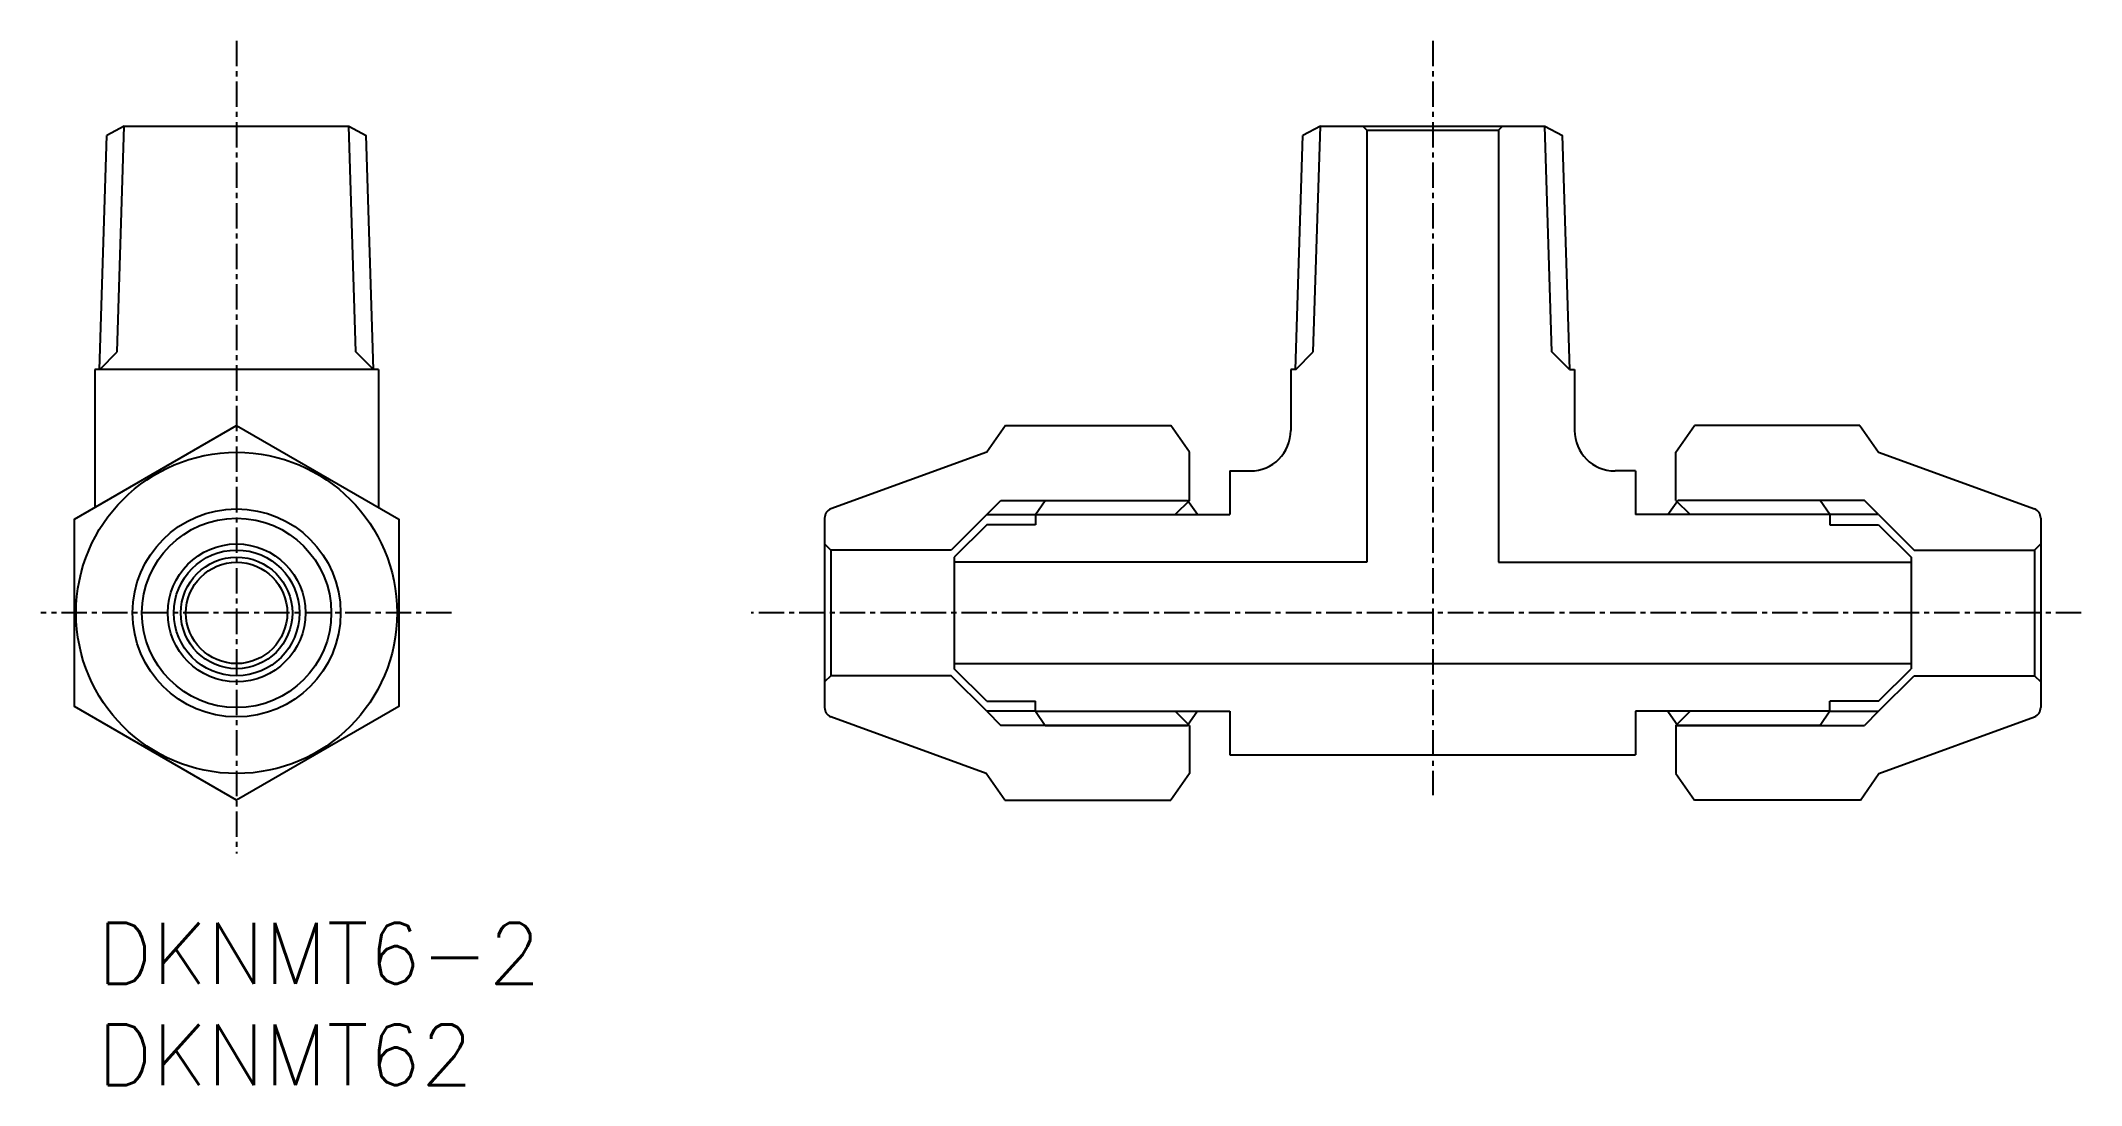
# Model space of a CAD drawing. Extents: x 91 to 191, y 73 to 124.
import ezdxf
from ezdxf.enums import TextEntityAlignment as Align

# ---------------------------------------------------------------- set-up
doc = ezdxf.new("R2010")
doc.units = 0
doc.linetypes.add('CENTER', pattern=[2, 1.25, -0.25, 0.25, -0.25])
doc.layers.get('0').update_dxf_attribs({"linetype": 'CONTINUOUS'})
doc.layers.add('CENTER', color=1, linetype='CENTER')
doc.styles.get("Standard").update_dxf_attribs({"font": 'txt.shx', "bigfont": 'extfont.shx'})

msp = doc.modelspace()

# ---------------------------------------------------------------- linework, layer by layer
at = {"color": 7, "linetype": 'CONTINUOUS'}
for p, q in [((94.87, 119.99), (94, 119.54)), ((94.87, 119.99), (105.94, 119.99)), ((105.94, 119.99), (106.81, 119.54)), ((153.88, 119.99), (153.01, 119.54)), ((153.88, 119.99), (164.95, 119.99)), ((156.17, 119.79), (155.97, 119.99)), ((156.17, 119.79), (162.67, 119.79)), ((156.17, 119.79), (156.17, 98.49)), ((162.67, 119.79), (162.87, 119.99)), ((162.67, 119.79), (162.67, 98.49)), ((164.95, 119.99), (165.82, 119.54)), ((93.64, 107.99), (94, 119.54)), ((107.17, 107.99), (106.81, 119.54)), ((152.65, 107.99), (153.01, 119.54)), ((166.18, 107.99), (165.82, 119.54)), ((93.41, 107.99), (93.41, 101.19)), ((107.41, 107.99), (93.41, 107.99)), ((107.41, 107.99), (107.41, 101.19)), ((152.42, 107.99), (152.42, 104.99)), ((152.67, 107.99), (152.42, 107.99)), ((166.17, 107.99), (166.42, 107.99)), ((166.42, 107.99), (166.42, 104.99)), ((138.34, 105.23), (137.42, 103.92)), ((138.34, 105.23), (146.5, 105.23)), ((147.42, 103.92), (146.5, 105.23)), ((171.42, 103.92), (172.34, 105.23)), ((180.5, 105.23), (172.34, 105.23)), ((180.5, 105.23), (181.42, 103.92)), ((137.42, 103.92), (129.72, 101.12)), ((147.42, 101.54), (147.42, 103.92)), ((171.42, 101.54), (171.42, 103.92)), ((181.42, 103.92), (189.11, 101.12)), ((149.42, 102.99), (150.42, 102.99)), ((149.42, 102.99), (149.42, 100.84)), ((169.42, 102.99), (168.42, 102.99)), ((169.42, 102.99), (169.42, 100.84)), ((137.42, 100.84), (135.67, 99.09)), ((137.42, 100.84), (138.12, 101.54)), ((137.42, 100.84), (139.82, 100.84)), ((139.82, 100.84), (140.31, 101.54)), ((139.82, 100.84), (139.82, 100.34)), ((139.82, 100.84), (149.42, 100.84)), ((140.31, 101.54), (147.33, 101.54)), ((147.42, 101.54), (146.72, 100.84)), ((147.82, 100.84), (147.33, 101.54)), ((179.02, 100.84), (169.42, 100.84)), ((171.02, 100.84), (171.51, 101.54)), ((171.42, 101.54), (172.12, 100.84)), ((178.53, 101.54), (171.51, 101.54)), ((179.02, 100.84), (178.53, 101.54)), ((181.42, 100.84), (179.02, 100.84)), ((179.02, 100.84), (179.02, 100.34)), ((181.42, 100.84), (180.72, 101.54)), ((181.42, 100.84), (183.17, 99.09)), ((129.42, 100.66), (129.42, 91.33)), ((137.42, 100.34), (135.82, 98.74)), ((139.82, 100.34), (137.42, 100.34)), ((179.02, 100.34), (181.42, 100.34)), ((181.42, 100.34), (183.02, 98.74)), ((189.42, 100.66), (189.42, 91.33)), ((129.72, 99.09), (129.42, 99.39)), ((129.72, 99.09), (129.72, 92.89)), ((135.67, 99.09), (129.72, 99.09)), ((135.82, 98.74), (135.82, 93.24)), ((183.02, 98.74), (183.02, 93.24)), ((183.17, 99.09), (189.12, 99.09)), ((189.12, 99.09), (189.42, 99.39)), ((189.12, 99.09), (189.12, 92.89)), ((156.17, 98.49), (135.82, 98.49)), ((162.67, 98.49), (183.02, 98.49)), ((129.72, 92.89), (129.42, 92.59)), ((135.67, 92.89), (129.72, 92.89)), ((137.42, 91.14), (135.67, 92.89)), ((135.82, 93.49), (183.02, 93.49)), ((137.42, 91.64), (135.82, 93.24)), ((181.42, 91.64), (183.02, 93.24)), ((181.42, 91.14), (183.17, 92.89)), ((183.17, 92.89), (189.12, 92.89)), ((189.12, 92.89), (189.42, 92.59)), ((137.42, 91.64), (139.82, 91.64)), ((139.82, 91.14), (139.82, 91.64)), ((181.42, 91.64), (179.02, 91.64)), ((179.02, 91.14), (179.02, 91.64)), ((137.39, 88.07), (129.72, 90.86)), ((137.42, 91.14), (138.12, 90.44)), ((139.82, 91.14), (137.42, 91.14)), ((139.82, 91.14), (140.31, 90.44)), ((139.82, 91.14), (149.42, 91.14)), ((147.42, 90.44), (146.72, 91.14)), ((147.82, 91.14), (147.33, 90.44)), ((149.42, 91.14), (149.42, 88.99)), ((179.02, 91.14), (169.42, 91.14)), ((169.42, 91.14), (169.42, 88.99)), ((171.02, 91.14), (171.51, 90.44)), ((171.42, 90.44), (172.12, 91.14)), ((179.02, 91.14), (178.53, 90.44)), ((179.02, 91.14), (181.42, 91.14)), ((181.42, 91.14), (180.72, 90.44)), ((181.44, 88.07), (189.11, 90.86)), ((140.31, 90.44), (147.33, 90.44)), ((147.42, 90.44), (147.42, 88.07)), ((171.42, 90.44), (171.42, 88.07)), ((178.53, 90.44), (171.51, 90.44)), ((149.42, 88.99), (169.42, 88.99)), ((138.31, 86.76), (137.39, 88.07)), ((147.42, 88.07), (146.5, 86.76)), ((171.42, 88.07), (172.34, 86.76)), ((180.52, 86.76), (181.44, 88.07)), ((138.31, 86.76), (146.5, 86.76)), ((180.52, 86.76), (172.34, 86.76))]:
    msp.add_line(p, q, dxfattribs=at)
at = {"color": 3, "linetype": 'CONTINUOUS'}
for p, q in [((94.52, 108.86), (94.87, 119.99)), ((106.29, 108.86), (105.94, 119.99)), ((153.53, 108.86), (153.88, 119.99)), ((165.3, 108.86), (164.95, 119.99)), ((93.66, 107.99), (94.52, 108.86)), ((107.16, 107.99), (106.29, 108.86)), ((152.67, 107.99), (153.53, 108.86)), ((166.17, 107.99), (165.3, 108.86)), ((138.12, 101.54), (147.33, 101.54)), ((180.72, 101.54), (171.51, 101.54)), ((147.42, 90.44), (138.12, 90.44)), ((171.42, 90.44), (180.72, 90.44))]:
    msp.add_line(p, q, dxfattribs=at)
at = {"color": 7, "linetype": 'CONTINUOUS'}
msp.add_lwpolyline([(100.41, 105.23), (108.41, 100.61), (108.41, 91.37), (100.41, 86.76), (92.41, 91.37), (92.41, 100.61)], close=True, dxfattribs=at)
for radius in [7.92, 5.13, 4.67, 3.4, 3.1, 2.75, 2.5]:
    msp.add_circle((100.41, 95.99), radius, dxfattribs=at)
for centre, radius, start, end in [((150.42, 104.99), 2, 270, 0), ((168.42, 104.99), 2, 180, 270), ((129.92, 100.66), 0.5, 112.6616, 180), ((188.92, 100.66), 0.5, 0, 67.3384), ((129.92, 91.33), 0.5, 180, 247.2602), ((188.92, 91.33), 0.5, 292.7398, 0)]:
    msp.add_arc(centre, radius, start, end, dxfattribs=at)
at = {"layer": 'CENTER', "color": 1, "linetype": 'CENTER'}
for p, q in [((100.41, 124.2), (100.41, 84.12)), ((159.42, 124.2), (159.42, 87)), ((111.02, 95.99), (90.75, 95.99)), ((191.42, 95.99), (125.8, 95.99))]:
    msp.add_line(p, q, dxfattribs=at)

# ---------------------------------------------------------------- texts
at = {"color": 7, "linetype": 'CONTINUOUS'}
for s, p in [('DKNMT6-2', (93.55, 79.2)), ('DKNMT62', (93.55, 74.2))]:
    msp.add_text(s, height=3, dxfattribs=at).set_placement(p, align=Align.MIDDLE_LEFT)

doc.saveas('drawing.dxf')
